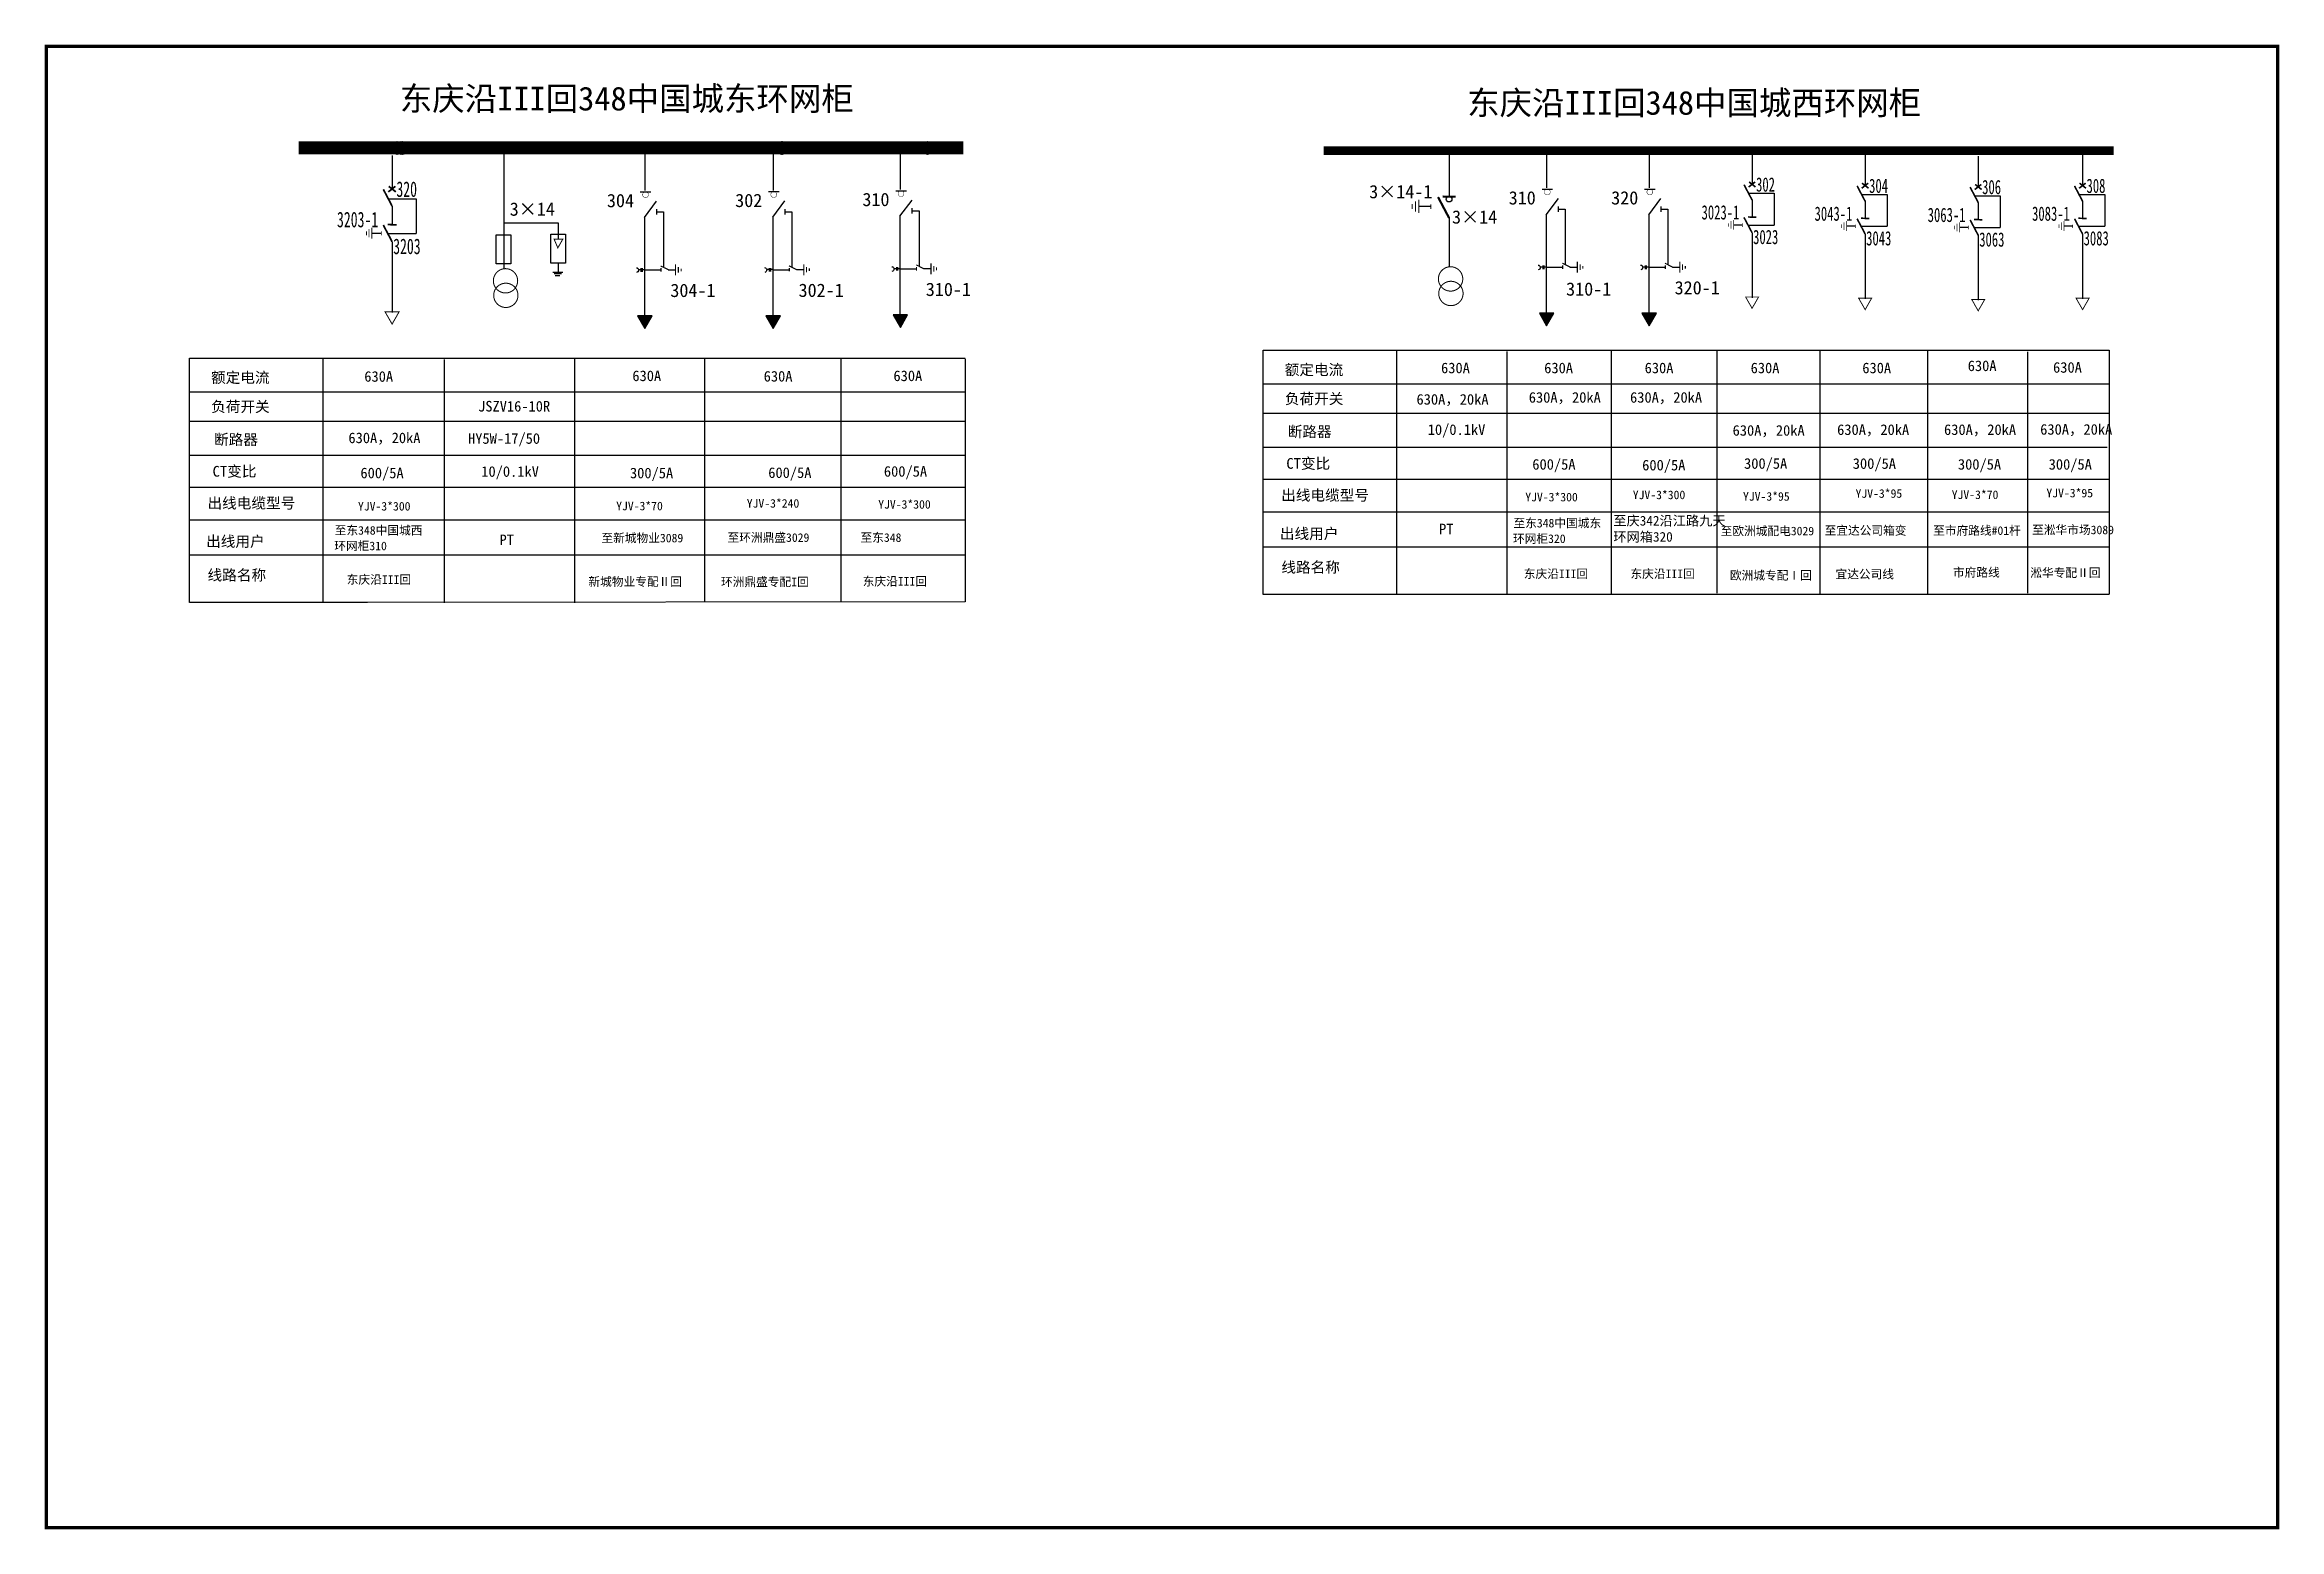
# Model space of a CAD drawing. Extents: x -2 to 344, y -245 to -15.
import ezdxf

# ---------------------------------------------------------------- set-up
doc = ezdxf.new("R2010")
doc.units = 0
doc.header["$LTSCALE"] = 0.774411
doc.linetypes.add('CENTER', pattern=[50.8, 31.75, -6.35, 6.35, -6.35])
doc.layers.get('0').update_dxf_attribs({"linetype": 'CONTINUOUS'})
for name, color, linetype in [('1', 7, 'CONTINUOUS'), ('2', 7, 'CONTINUOUS'), ('用户电缆', 7, 'CENTER')]:
    doc.layers.add(name, color=color, linetype=linetype)
doc.styles.add('HZ', font='')
doc.styles.get("Standard").update_dxf_attribs({"font": '', "height": 2.5})
doc.styles.add('字体', font='', dxfattribs={"height": 2.5})
doc.styles.add('宋体', font='')
doc.styles.get('HZ').set_extended_font_data('SimSun')
doc.styles.get('Standard').set_extended_font_data('SimSun')
doc.styles.get('字体').set_extended_font_data('楷体_GB2312')
doc.styles.get('宋体').set_extended_font_data('SimSun')

# ---------------------------------------------------------------- blocks, each defined once
blk = doc.blocks.new('JD')
for points in [[(-2, 0.2), (-2, -0.2), (2, 0.2), (2, -0.2)], [(1, -1.2), (1, -0.8), (-1, -1.2), (-1, -0.8)], [(-0.5, -1.8), (-0.5, -2.2), (0.5, -1.8), (0.5, -2.2)]]:
    blk.add_trace(points)

msp = doc.modelspace()

# ---------------------------------------------------------------- hatches: boundary and pattern name
for points in [[(91.33, -58.9), (92.46, -56.94), (90.2, -56.94)], [(111.19, -58.88), (112.32, -56.92), (110.06, -56.92)], [(130.88, -58.74), (132.01, -56.78), (129.75, -56.78)], [(230.94, -58.49), (232.07, -56.53), (229.81, -56.53)], [(246.81, -58.49), (247.94, -56.53), (245.68, -56.53)]]:
    msp.add_hatch(color=7).paths.add_polyline_path(points)

# ---------------------------------------------------------------- linework, layer by layer
for p, q in [((52.19, -32.13), (52.19, -37.39)), ((215.83, -32.04), (215.83, -38.61)), ((262.74, -31.84), (262.74, -36.67)), ((280.25, -32.04), (280.25, -36.86)), ((297.75, -32.23), (297.75, -37.06)), ((313.91, -32.03), (313.91, -36.86)), ((90.62, -37.72), (92.25, -37.72)), ((110.48, -37.7), (112.11, -37.7)), ((130.17, -37.56), (131.81, -37.56)), ((230.23, -37.31), (231.86, -37.31)), ((246.1, -37.31), (247.73, -37.31)), ((262.19, -37.95), (266.16, -37.95)), ((266.16, -37.95), (266.16, -42.88)), ((51.59, -38.79), (55.92, -38.79)), ((52.19, -39.93), (52.19, -42.82)), ((55.92, -38.79), (55.92, -44.16)), ((93.11, -40.42), (93.11, -41.26)), ((93.13, -40.84), (94.21, -40.84)), ((94.21, -40.84), (94.21, -49.42)), ((112.97, -40.39), (112.97, -41.24)), ((112.99, -40.82), (114.07, -40.82)), ((114.07, -40.82), (114.07, -49.4)), ((132.66, -40.25), (132.66, -41.1)), ((132.68, -40.68), (133.77, -40.68)), ((133.77, -40.68), (133.77, -49.25)), ((213.01, -40.02), (211.18, -40.02)), ((232.72, -40), (232.72, -40.85)), ((232.74, -40.43), (233.82, -40.43)), ((233.82, -40.43), (233.82, -49)), ((248.59, -40), (248.59, -40.85)), ((248.61, -40.43), (249.69, -40.43)), ((249.69, -40.43), (249.69, -49)), ((262.74, -38.99), (262.74, -41.64)), ((279.7, -38.15), (283.67, -38.15)), ((280.25, -39.19), (280.25, -41.84)), ((283.67, -38.15), (283.67, -43.07)), ((297.2, -38.34), (301.17, -38.34)), ((297.75, -39.38), (297.75, -42.04)), ((301.17, -38.34), (301.17, -43.27)), ((313.36, -38.14), (317.33, -38.14)), ((313.91, -39.19), (313.91, -41.84)), ((317.33, -38.14), (317.33, -43.07)), ((50.53, -44.16), (49.07, -44.16)), ((51.51, -44.16), (55.92, -44.16)), ((215.83, -41.77), (215.83, -49.36)), ((261.22, -42.88), (259.88, -42.88)), ((262.12, -42.88), (266.16, -42.88)), ((262.74, -44.06), (262.74, -54.11)), ((278.73, -43.07), (277.38, -43.07)), ((279.62, -43.07), (283.67, -43.07)), ((280.25, -44.26), (280.25, -54.3)), ((296.23, -43.27), (294.89, -43.27)), ((297.13, -43.27), (301.17, -43.27)), ((297.75, -44.45), (297.75, -54.5)), ((312.39, -43.07), (311.05, -43.07)), ((313.29, -43.07), (317.33, -43.07)), ((313.91, -44.26), (313.91, -54.3)), ((52.19, -45.45), (52.19, -56.4)), ((91.33, -49.8), (93.82, -49.8)), ((94.92, -49.78), (96.06, -49.78)), ((111.19, -49.78), (113.68, -49.78)), ((114.78, -49.76), (115.92, -49.76)), ((130.88, -49.64), (133.37, -49.64)), ((134.47, -49.62), (135.61, -49.62)), ((230.94, -49.39), (233.43, -49.39)), ((234.53, -49.37), (235.67, -49.37)), ((246.81, -49.39), (249.3, -49.39)), ((250.4, -49.37), (251.54, -49.37))]:
    msp.add_line(p, q)
at = {"color": 0}
for p, q in [((69.51, -31.88), (69.51, -49.65)), ((230.87, -41.27), (230.87, -56.87)), ((246.74, -41.27), (246.74, -56.87)), ((91.26, -41.68), (91.26, -57.29)), ((111.12, -41.66), (111.12, -57.27)), ((130.81, -41.52), (130.81, -57.12)), ((207.69, -62.24), (207.69, -100.05)), ((41.46, -63.45), (41.46, -101.26)), ((60.26, -63.66), (60.26, -101.32)), ((224.79, -62.45), (224.79, -100.1)), ((20.82, -68.66), (35.84, -68.66)), ((35.77, -68.66), (48.45, -68.66)), ((45.95, -68.66), (140.91, -68.66)), ((187.05, -67.44), (202.08, -67.44)), ((202.01, -67.44), (214.69, -67.44)), ((212.18, -67.44), (318.08, -67.44)), ((187.05, -72), (202.02, -72)), ((201.94, -72), (214.62, -72)), ((214.41, -72), (318.02, -72)), ((20.82, -73.22), (35.78, -73.22)), ((35.71, -73.22), (48.39, -73.22)), ((48.17, -73.22), (140.91, -73.22)), ((187.05, -82.22), (201.91, -82.22)), ((201.83, -82.22), (214.51, -82.22)), ((214.3, -82.22), (317.91, -82.22)), ((20.82, -83.43), (35.67, -83.43)), ((35.6, -83.43), (48.28, -83.43)), ((48.06, -83.43), (140.91, -83.43))]:
    msp.add_line(p, q, dxfattribs=at)
at = {"color": 7}
for p, q in [((91.37, -37.54), (91.37, -31.95)), ((111.23, -37.51), (111.23, -31.93)), ((130.92, -37.37), (130.92, -31.78)), ((230.98, -37.12), (230.98, -31.53)), ((246.85, -37.12), (246.85, -31.53))]:
    msp.add_line(p, q, dxfattribs=at)
at = {"color": 0, "linetype": 'Continuous'}
for p, q in [((69.53, -42.52), (77.89, -42.52)), ((77.89, -42.52), (77.89, -45.01)), ((78.62, -50.2), (77.07, -50.2)), ((78.4, -50.44), (77.26, -50.44)), ((78.18, -50.74), (77.44, -50.74)), ((77.9, -48.77), (77.9, -50.23))]:
    msp.add_line(p, q, dxfattribs=at)
at = {"linetype": 'Continuous', "const_width": 0.5}
msp.add_lwpolyline([(-1.34, -15.22), (344.12, -15.22), (344.12, -244.45), (-1.34, -244.45)], close=True, dxfattribs=at)
for points, const_width in [([(37.74, -30.92), (140.64, -30.92)], 2), ([(196.42, -31.35), (318.71, -31.35)], 1.33), ([(52.19, -39.93), (50.83, -37.34)], 0.273), ([(52.7, -36.88), (51.61, -37.74)], 0.273), ([(51.67, -36.88), (52.77, -37.74)], 0.273), ([(90.62, -37.72), (92.25, -37.72)], 0.139), ([(110.48, -37.7), (112.11, -37.7)], 0.139), ([(130.17, -37.56), (131.81, -37.56)], 0.139), ([(230.23, -37.31), (231.86, -37.31)], 0.139), ([(246.1, -37.31), (247.73, -37.31)], 0.139), ([(262.74, -38.99), (261.49, -36.62)], 0.25), ([(263.21, -36.2), (262.21, -36.99)], 0.25), ([(262.27, -36.2), (263.27, -36.99)], 0.25), ([(280.25, -39.19), (279, -36.81)], 0.25), ([(280.72, -36.39), (279.71, -37.18)], 0.25), ([(279.77, -36.39), (280.78, -37.18)], 0.25), ([(297.75, -39.38), (296.5, -37.01)], 0.25), ([(298.22, -36.59), (297.22, -37.38)], 0.25), ([(297.28, -36.59), (298.28, -37.38)], 0.25), ([(313.91, -39.19), (312.66, -36.81)], 0.25), ([(314.38, -36.39), (313.38, -37.18)], 0.25), ([(313.44, -36.39), (314.44, -37.18)], 0.25), ([(210.1, -39.63), (210.1, -40.37)], 0.149), ([(210.64, -39.18), (210.64, -40.78)], 0.149), ([(211.17, -38.93), (211.17, -41.02)], 0.149), ([(213.01, -39.65), (213.01, -40.39)], 0.149), ([(215.83, -41.77), (214.12, -38.54)], 0.341), ([(216.87, -38.48), (214.86, -38.47)], 0.341), ([(263.38, -41.67), (262.1, -41.62)], 0.25), ([(48.23, -43.85), (48.23, -44.44)], 0.119), ([(48.63, -43.48), (48.63, -44.77)], 0.119), ([(49.06, -43.29), (49.06, -44.96)], 0.119), ([(50.53, -43.86), (50.53, -44.45)], 0.119), ([(52.19, -45.45), (50.83, -42.87)], 0.273), ([(52.88, -42.84), (51.49, -42.79)], 0.273), ([(259.11, -42.59), (259.11, -43.13)], 0.109), ([(259.48, -42.26), (259.48, -43.43)], 0.109), ([(259.87, -42.08), (259.87, -43.61)], 0.109), ([(261.22, -42.6), (261.22, -43.15)], 0.109), ([(262.74, -44.06), (261.49, -41.69)], 0.25), ([(276.62, -42.78), (276.62, -43.33)], 0.109), ([(276.98, -42.45), (276.98, -43.63)], 0.109), ([(277.37, -42.27), (277.37, -43.81)], 0.109), ([(278.73, -42.8), (278.73, -43.34)], 0.109), ([(280.25, -44.26), (279, -41.89)], 0.25), ([(280.88, -41.86), (279.61, -41.82)], 0.25), ([(294.12, -42.98), (294.12, -43.52)], 0.109), ([(294.49, -42.65), (294.49, -43.82)], 0.109), ([(294.88, -42.47), (294.88, -44)], 0.109), ([(296.23, -42.99), (296.23, -43.54)], 0.109), ([(297.75, -44.45), (296.5, -42.08)], 0.25), ([(298.39, -42.06), (297.11, -42.01)], 0.25), ([(310.28, -42.78), (310.28, -43.33)], 0.109), ([(310.65, -42.45), (310.65, -43.63)], 0.109), ([(311.04, -42.27), (311.04, -43.81)], 0.109), ([(312.39, -42.8), (312.39, -43.34)], 0.109), ([(313.91, -44.26), (312.66, -41.89)], 0.25), ([(314.55, -41.86), (313.27, -41.82)], 0.25), ([(93.77, -49.2), (94.99, -49.8)], 0.182), ([(93.82, -49.52), (93.82, -50.08)], 0.182), ([(113.63, -49.18), (114.85, -49.78)], 0.182), ([(113.68, -49.5), (113.68, -50.06)], 0.182), ([(133.33, -49.03), (134.54, -49.64)], 0.182), ([(133.37, -49.36), (133.37, -49.92)], 0.182), ([(233.38, -48.78), (234.6, -49.39)], 0.182), ([(233.43, -49.11), (233.43, -49.67)], 0.182), ([(249.25, -48.78), (250.47, -49.39)], 0.182), ([(249.3, -49.11), (249.3, -49.67)], 0.182)]:
    msp.add_lwpolyline(points, dxfattribs=dict(const_width=const_width))
for points, const_width in [([(90.98, -38.18, 1), (91.88, -38.18, 1)], 0.0695), ([(110.83, -38.16, 1), (111.74, -38.16, 1)], 0.0695), ([(130.53, -38.01, 1), (131.43, -38.01, 1)], 0.0695), ([(230.59, -37.76, 1), (231.49, -37.76, 1)], 0.0695), ([(246.46, -37.76, 1), (247.36, -37.76, 1)], 0.0695), ([(71.63, -51.5, -1), (67.87, -51.5, -1)], 0.159), ([(71.68, -53.75, -1), (67.92, -53.75, -1)], 0.159), ([(217.95, -51.21, -1), (214.18, -51.21, -1)], 0.159), ([(218, -53.46, -1), (214.23, -53.46, -1)], 0.159)]:
    msp.add_lwpolyline(points, format="xyb", close=True, dxfattribs=dict(const_width=const_width))
at = {"color": 0, "linetype": 'Continuous'}
for points in [[(68.31, -44.38), (70.59, -44.38), (70.59, -48.87), (68.31, -48.87)], [(76.75, -44.28), (79.03, -44.28), (79.03, -48.77), (76.75, -48.77)]]:
    msp.add_lwpolyline(points, close=True, dxfattribs=at)
at = {"color": 0}
for points, const_width in [([(77.28, -45.08), (77.85, -46.41), (78.61, -45.08)], 0.153), ([(261.74, -54), (262.74, -55.76), (263.75, -54)], 0.141), ([(279.24, -54.2), (280.25, -55.96), (281.25, -54.2)], 0.141), ([(296.75, -54.39), (297.75, -56.15), (298.76, -54.39)], 0.141), ([(312.91, -54.2), (313.91, -55.96), (314.92, -54.2)], 0.141), ([(51.09, -56.28), (52.19, -58.2), (53.29, -56.28)], 0.153)]:
    msp.add_lwpolyline(points, close=True, dxfattribs=dict(at, const_width=const_width))
for points in [[(90.01, -49.48, -0.877934), (90.02, -50.22)], [(109.87, -49.46, -0.877934), (109.88, -50.2)], [(129.56, -49.32, -0.877934), (129.58, -50.06)], [(229.62, -49.07, -0.877934), (229.63, -49.81)], [(245.49, -49.07, -0.877934), (245.5, -49.81)]]:
    msp.add_lwpolyline(points, format="xyb")
for points in [[(90.72, -49.8), (90.34, -49.8)], [(90.72, -49.54), (90.72, -50.09)], [(90.89, -49.54), (90.89, -50.09)], [(91.33, -49.8), (90.89, -49.8)], [(110.58, -49.77), (110.19, -49.77)], [(110.58, -49.52), (110.58, -50.07)], [(110.75, -49.52), (110.75, -50.07)], [(111.19, -49.77), (110.75, -49.77)], [(130.27, -49.63), (129.89, -49.63)], [(130.27, -49.38), (130.27, -49.93)], [(130.44, -49.38), (130.44, -49.93)], [(130.88, -49.63), (130.44, -49.63)], [(230.33, -49.38), (229.95, -49.38)], [(230.33, -49.12), (230.33, -49.68)], [(230.5, -49.12), (230.5, -49.68)], [(230.94, -49.38), (230.5, -49.38)], [(246.2, -49.38), (245.82, -49.38)], [(246.2, -49.12), (246.2, -49.68)], [(246.37, -49.12), (246.37, -49.68)], [(246.81, -49.38), (246.37, -49.38)]]:
    msp.add_lwpolyline(points)
at = {"color": 7}
for points in [[(91.33, -58.9), (92.46, -56.94), (90.2, -56.94)], [(111.19, -58.88), (112.32, -56.92), (110.06, -56.92)], [(130.88, -58.74), (132.01, -56.78), (129.75, -56.78)], [(230.94, -58.49), (232.07, -56.53), (229.81, -56.53)], [(246.81, -58.49), (247.94, -56.53), (245.68, -56.53)]]:
    msp.add_lwpolyline(points, close=True, dxfattribs=at)
for centre, radius in [((53, -30.94), 0.996), ((53.62, -30.94), 0.996), ((53.86, -30.94), 0.996), ((112.47, -30.94), 0.996), ((112.56, -30.94), 0.996), ((135.07, -30.94), 0.996), ((215.83, -38.86), 0.444)]:
    msp.add_circle(centre, radius)
at = {"layer": '1'}
for points in [[(90.01, -49.47, -0.877934), (90.02, -50.21)], [(109.87, -49.45, -0.877934), (109.88, -50.19)], [(129.56, -49.31, -0.877934), (129.57, -50.05)], [(229.62, -49.06, -0.877934), (229.63, -49.8)], [(245.49, -49.06, -0.877934), (245.5, -49.8)]]:
    msp.add_lwpolyline(points, format="xyb", dxfattribs=at)
at = {"layer": '2'}
for p, q in [((91.26, -41.68), (93.14, -39.17)), ((111.12, -41.66), (113, -39.15)), ((130.81, -41.52), (132.69, -39)), ((230.87, -41.27), (232.75, -38.75)), ((246.74, -41.27), (248.62, -38.75)), ((187.05, -62.24), (202.02, -62.24)), ((187.05, -100.05), (187.05, -62.24)), ((201.94, -62.24), (214.62, -62.24)), ((214.41, -62.24), (318.02, -62.24)), ((240.92, -62.27), (240.92, -100.1)), ((318.02, -62.24), (318.02, -99.98)), ((20.82, -63.45), (35.78, -63.45)), ((20.82, -101.26), (20.82, -63.45)), ((35.71, -63.45), (48.39, -63.45)), ((48.17, -63.45), (140.91, -63.45)), ((80.42, -63.49), (80.42, -101.32)), ((100.58, -63.61), (100.58, -101.07)), ((121.66, -63.61), (121.66, -101.2)), ((140.91, -63.59), (140.91, -101.17)), ((257.29, -62.39), (257.29, -99.86)), ((273.24, -62.39), (273.24, -99.98)), ((289.92, -62.39), (289.92, -99.98)), ((305.4, -62.47), (305.4, -99.86)), ((20.82, -78.47), (45.77, -78.47)), ((35.39, -78.47), (48.07, -78.47)), ((47.86, -78.47), (140.91, -78.47)), ((187.05, -77.25), (212, -77.25)), ((201.63, -77.25), (214.31, -77.25)), ((214.09, -77.25), (317.7, -77.25)), ((20.82, -88.48), (140.91, -88.48)), ((187.05, -87.26), (317.93, -87.26)), ((202.02, -92.73), (187.05, -92.73)), ((214.62, -92.73), (201.94, -92.73)), ((318.02, -92.73), (214.41, -92.73)), ((35.78, -93.95), (20.82, -93.95)), ((48.39, -93.95), (35.71, -93.95)), ((140.91, -93.95), (48.17, -93.95)), ((202.02, -100.05), (187.05, -100.05)), ((214.62, -100.05), (201.94, -100.05)), ((318.02, -100.05), (214.41, -100.05)), ((35.78, -101.26), (20.82, -101.26)), ((48.39, -101.26), (35.71, -101.26)), ((140.91, -101.17), (48.17, -101.26))]:
    msp.add_line(p, q, dxfattribs=at)
at = {"layer": '用户电缆'}
for q in [(344, -43.08), (344, -43.45)]:
    msp.add_line((344, -43.45), q, dxfattribs=at)

# ---------------------------------------------------------------- block references
at = {"xscale": 0.4250017950198526, "yscale": 0.4250017950198526, "zscale": 0.4250017950949055, "rotation": 90}
for p in [(96.08, -49.81), (115.94, -49.79), (135.63, -49.65), (235.69, -49.4), (251.56, -49.4)]:
    msp.add_blockref('JD', p, dxfattribs=at)

# ---------------------------------------------------------------- texts
at = {"style": 'HZ'}
for s, p in [('东庆沿III回348中国城东环网柜', (53.38, -25.14)), ('东庆沿III回348中国城西环网柜', (218.63, -25.8))]:
    msp.add_text(s, height=3.6831, dxfattribs=at).set_placement(p)
at = {"style": '宋体', "width": 0.65}
for s, height, p in [('320', 2.403, (52.86, -38.52)), ('302', 2.206, (263.36, -37.7)), ('304', 2.206, (280.86, -37.9)), ('306', 2.206, (298.36, -38.09)), ('308', 2.206, (314.52, -37.9)), ('3203-1', 2.403, (43.66, -43.22)), ('3023-1', 2.206, (254.92, -42.01)), ('3043-1', 2.206, (272.42, -42.21)), ('3063-1', 2.206, (289.93, -42.4)), ('3083-1', 2.206, (306.09, -42.21)), ('3023', 2.206, (262.9, -45.82)), ('3043', 2.206, (280.4, -46.02)), ('3063', 2.206, (297.91, -46.21)), ('3083', 2.206, (314.07, -46.02)), ('3203', 2.403, (52.36, -47.37))]:
    msp.add_text(s, height=height, dxfattribs=at).set_placement(p)
at = {"color": 0}
for s, height, p in [('302', 2.055, (105.31, -40.09)), ('310', 2.055, (125, -39.94)), ('3×14-1', 2.055, (203.46, -38.73)), ('310', 2.055, (225.06, -39.69)), ('320', 2.055, (240.93, -39.69)), ('3×14', 2.055, (70.4, -41.43)), ('304', 2.055, (85.45, -40.11)), ('3×14', 2.055, (216.29, -42.65)), ('310-1', 2.055, (134.82, -53.85)), ('310-1', 2.055, (233.95, -53.8)), ('320-1', 2.055, (250.75, -53.6)), ('304-1', 2.055, (95.27, -54.01)), ('302-1', 2.055, (115.12, -53.99)), ('630A', 1.639, (47.89, -67.12)), ('630A', 1.639, (89.39, -67.02)), ('630A', 1.639, (109.72, -67.09)), ('630A', 1.639, (129.81, -67.02)), ('630A', 1.639, (214.59, -65.8)), ('630A', 1.639, (230.56, -65.8)), ('630A', 1.639, (246.11, -65.8)), ('630A', 1.639, (262.52, -65.8)), ('630A', 1.639, (279.81, -65.8)), ('630A', 1.639, (296.13, -65.47)), ('630A', 1.639, (309.34, -65.72)), ('630A，20kA', 1.639, (210.79, -70.66)), ('630A，20kA', 1.639, (228.17, -70.36)), ('630A，20kA', 1.639, (243.85, -70.36)), ('JSZV16-10R', 1.639, (65.51, -71.73)), ('630A，20kA', 1.639, (45.43, -76.62)), ('HY5W-17/50', 1.639, (63.95, -76.72)), ('10/0.1kV', 1.639, (212.53, -75.35)), ('630A，20kA', 1.639, (259.73, -75.47)), ('630A，20kA', 1.639, (275.91, -75.35)), ('630A，20kA', 1.639, (292.46, -75.35)), ('630A，20kA', 1.639, (307.35, -75.31)), ('600/5A', 1.639, (228.72, -80.72)), ('600/5A', 1.639, (245.73, -80.84)), ('300/5A', 1.639, (261.5, -80.59)), ('300/5A', 1.639, (278.33, -80.6)), ('300/5A', 1.639, (294.61, -80.72)), ('300/5A', 1.639, (308.66, -80.72)), ('600/5A', 1.639, (47.29, -82.05)), ('10/0.1kV', 1.639, (66, -81.83)), ('300/5A', 1.639, (89.02, -82.06)), ('600/5A', 1.639, (110.43, -82.01)), ('600/5A', 1.639, (128.33, -81.81)), ('YJV-3*300', 1.328, (46.91, -87.05)), ('YJV-3*70', 1.328, (86.88, -87.01)), ('YJV-3*240', 1.328, (107.1, -86.6)), ('YJV-3*300', 1.328, (127.45, -86.76)), ('YJV-3*300', 1.328, (227.63, -85.63)), ('YJV-3*300', 1.328, (244.27, -85.29)), ('YJV-3*95', 1.328, (261.34, -85.53)), ('YJV-3*95', 1.328, (278.76, -85.08)), ('YJV-3*70', 1.328, (293.65, -85.27)), ('YJV-3*95', 1.328, (308.31, -85.01)), ('至东348中国城西', 1.328, (43.31, -90.78)), ('PT', 1.639, (214.28, -90.73)), ('至东348中国城东', 1.328, (225.8, -89.66)), ('至欧洲城配电3029', 1.328, (257.87, -90.88)), ('至宜达公司箱变', 1.328, (273.97, -90.8)), ('至市府路线#01杆', 1.328, (290.77, -90.82)), ('至淞华市场3089', 1.328, (306.1, -90.71)), ('环网柜310', 1.328, (43.24, -93.19)), ('PT', 1.639, (68.82, -92.4)), ('至新城物业3089', 1.328, (84.6, -91.97)), ('至环洲鼎盛3029', 1.328, (104.12, -91.9)), ('至东348', 1.328, (124.71, -91.9)), ('环网柜320', 1.328, (225.73, -92.07)), ('东庆沿III回', 1.328, (45.17, -98.4)), ('东庆沿III回', 1.328, (227.4, -97.51)), ('东庆沿III回', 1.328, (243.91, -97.51)), ('欧洲城专配Ⅰ回', 1.328, (259.31, -97.75)), ('宜达公司线', 1.328, (275.65, -97.57)), ('市府路线', 1.328, (293.84, -97.29)), ('淞华专配Ⅱ回', 1.328, (305.82, -97.35)), ('新城物业专配Ⅱ回', 1.328, (82.58, -98.72)), ('环洲鼎盛专配I回', 1.328, (103.11, -98.76)), ('东庆沿III回', 1.328, (125.05, -98.68))]:
    msp.add_text(s, height=height, dxfattribs=at).set_placement(p)
at = {"color": 0, "style": 'HZ'}
for s, p in [('额定电流', (24.16, -67.3)), ('额定电流', (190.39, -66.09)), ('负荷开关', (190.41, -70.58)), ('负荷开关', (24.18, -71.8)), ('断路器', (24.62, -76.89)), ('断路器', (190.85, -75.67)), ('CT变比', (190.64, -80.59)), ('CT变比', (24.4, -81.81)), ('出线电缆型号', (23.61, -86.73)), ('出线电缆型号', (189.84, -85.51)), ('出线用户', (189.64, -91.45)), ('出线用户', (23.4, -92.66)), ('线路名称', (23.62, -97.87)), ('线路名称', (189.86, -96.66))]:
    msp.add_text(s, height=1.661, dxfattribs=at).set_placement(p)
at = {"insert": (241.26, -87.87), "char_height": 1.5, "width": 18.6421, "attachment_point": 1, "style": '字体'}
msp.add_mtext('{\\fSimSun|b0|i0|c134|p2;至庆}342{\\fSimSun|b0|i0|c134|p2;沿江路九天环网箱320}', dxfattribs=at)

doc.saveas('drawing.dxf')
